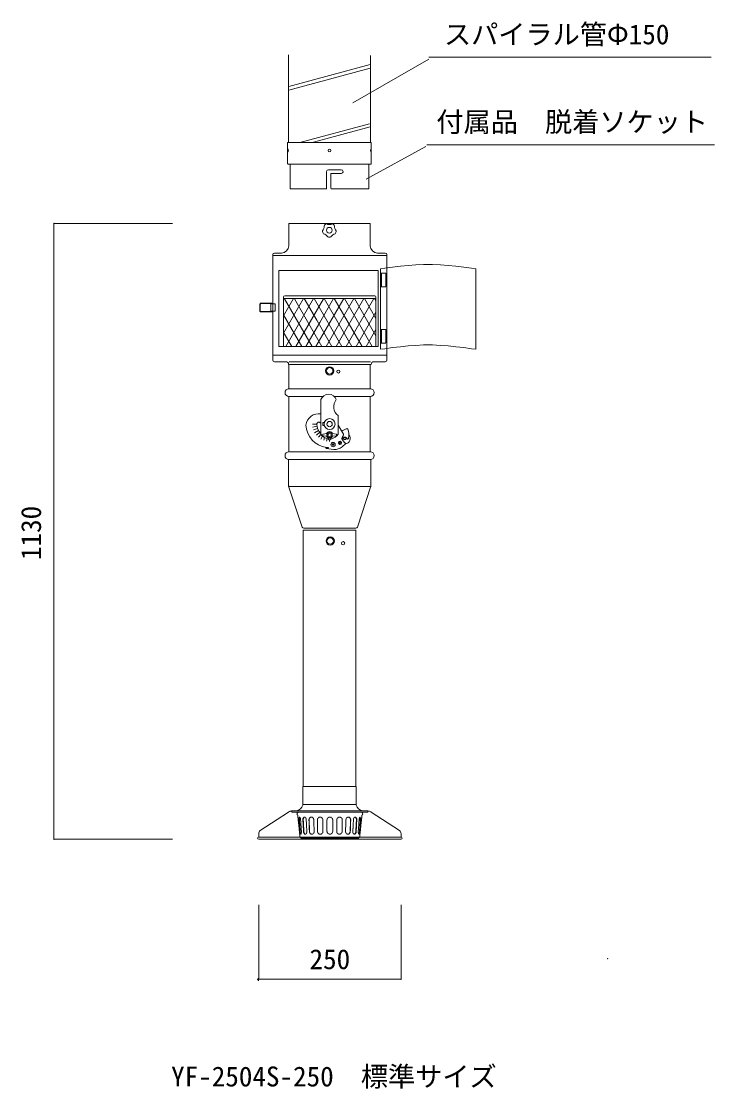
# Model space of a CAD drawing. Units: millimetres, scale not verified. Extents: x 237 to 7303, y -3243 to 2650.
# Drawn here: x 237 to 4065, y -3243 to 2650 of the extents above; entities that cross this region are included whole.
import ezdxf
from ezdxf.enums import TextEntityAlignment as Align

# ---------------------------------------------------------------- set-up
doc = ezdxf.new("R2010")
doc.units = ezdxf.units.MM
doc.header["$LTSCALE"] = 3
doc.header["$PDMODE"] = 32
doc.header["$PDSIZE"] = 1.5
doc.linetypes.add('DASHED1', pattern=[1.8, 1.2, -0.6])
doc.linetypes.add('LONG_DASHED1', pattern=[7, 6, -1])
doc.layers.add('1-1_NOTE', color=7, linetype='Continuous', lineweight=9)
doc.styles.add('ＭＳ ゴシック', font='')
doc.styles.get('ＭＳ ゴシック').set_extended_font_data('MS Gothic')

msp = doc.modelspace()

# ---------------------------------------------------------------- linework, layer by layer
at = {"layer": '1-1_NOTE'}
for p, q in [((1712.839, 1985.205), (1712.839, 2465.205)), ((2067.673, 2200.661), (2487.673, 2440.661)), ((2165.025, 1980.691), (2165.025, 2460.691)), ((2486.659, 2452.053), (4046.659, 2452.053)), ((2163.659, 2410.83), (1713.659, 2290.83)), ((2163.659, 2390.515), (1713.659, 2270.515)), ((2159.897, 2084.669), (1774.236, 1981.826)), ((2163.534, 2067.364), (1849.31, 1983.571)), ((1707.308, 1981.613), (2169.308, 1981.613)), ((1707.308, 1864.613), (1707.308, 1981.613)), ((1707.308, 1956.315), (1707.308, 1922.151)), ((2140.278, 1778.226), (2470.278, 1958.226)), ((2169.308, 1981.613), (2169.308, 1864.613)), ((2475.467, 1968.675), (4065.467, 1968.675)), ((1716.308, 1861.613), (1710.308, 1861.613)), ((1713.308, 1861.613), (2163.308, 1861.613)), ((1720.713, 1861.003), (1720.713, 1724.503)), ((1932.509, 1830.766), (2002.945, 1830.766)), ((2156.318, 1861.349), (2156.318, 1724.503)), ((2160.308, 1861.613), (2166.308, 1861.613)), ((1922.509, 1729.503), (1922.509, 1820.766)), ((2002.945, 1809.766), (1946.509, 1809.766)), ((1946.509, 1729.503), (1946.509, 1809.766)), ((2012.945, 1819.766), (2012.945, 1820.766)), ((1917.509, 1724.503), (1720.713, 1724.503)), ((1951.509, 1724.503), (2156.318, 1724.503)), ((416.275, 1534.027), (416.275, -1866.194)), ((1713.17, 1410.806), (1713.17, 1534.027)), ((1713.17, 1534.027), (2163.776, 1534.027)), ((2163.776, 1410.806), (2163.776, 1534.027)), ((1927.086, 1529.806), (1947.881, 1529.806)), ((2163.776, 1505.806), (2163.776, 1406.811)), ((1625.239, 1356.498), (2255.239, 1356.498)), ((1625.276, 779.807), (1625.276, 1361.806)), ((1673.17, 1370.806), (1634.276, 1370.806)), ((2203.776, 1370.806), (2246.276, 1370.806)), ((2255.276, 1291.958), (2255.276, 1361.806)), ((2207.121, 1274.269), (1659.408, 1274.269)), ((1659.408, 1274.269), (1659.408, 854.269)), ((2207.121, 1274.269), (2207.121, 854.269)), ((2219.231, 1283.147), (2219.231, 839.147)), ((2219.871, 1184.466), (2219.871, 1259.466)), ((2219.871, 1244.466), (2225.871, 1244.466)), ((2747.231, 1283.147), (2747.231, 839.147)), ((2225.871, 1199.466), (2219.871, 1199.466)), ((1684.837, 1128.405), (1684.837, 854.269)), ((1690.837, 1134.405), (2188.837, 1134.405)), ((2194.837, 1128.405), (2194.837, 854.269)), ((1553.372, 1050.4), (1553.372, 1088.8)), ((1555.772, 1050.4), (1555.772, 1088.8)), ((1558.172, 1093.6), (1620.572, 1093.6)), ((1558.172, 1091.2), (1620.572, 1091.2)), ((1614.676, 1090.118), (1614.676, 1049.318)), ((1638.676, 1090.118), (1614.676, 1090.118)), ((1638.676, 1090.118), (1638.676, 1049.318)), ((1684.837, 1119.405), (2194.837, 1119.405)), ((1795.03, 1119.405), (1684.837, 928.544)), ((1739.605, 1119.405), (1684.837, 1024.544)), ((1688.969, 1118.082), (1841.969, 854.082)), ((1850.193, 1119.456), (1697.193, 855.456)), ((1745.154, 1118.597), (1895.154, 854.597)), ((1904.947, 1118.082), (1751.947, 854.082)), ((1867.648, 999.848), (1798.622, 1119.405)), ((1905.882, 1119.405), (1844.036, 1012.284)), ((2007.124, 854.269), (1854.048, 1119.405)), ((2016.733, 1119.405), (1863.657, 854.269)), ((1961.307, 1119.405), (1884.377, 986.158)), ((2062.549, 854.269), (1909.473, 1119.405)), ((2072.159, 1119.405), (1919.083, 854.269)), ((2117.975, 854.269), (1964.899, 1119.405)), ((2127.584, 1119.405), (1974.508, 854.269)), ((2173.401, 854.269), (2020.324, 1119.405)), ((2183.01, 1119.405), (2029.934, 854.269)), ((2194.837, 913.14), (2075.75, 1119.405)), ((2194.837, 1009.14), (2131.176, 1119.405)), ((2194.837, 1105.14), (2186.601, 1119.405)), ((1558.172, 1048), (1620.572, 1048)), ((1558.172, 1045.6), (1620.572, 1045.6)), ((1614.676, 1049.318), (1638.676, 1049.318)), ((1785.421, 854.269), (1684.837, 1028.486)), ((1844.036, 1012.284), (1831.453, 990.49)), ((2194.837, 1043.89), (2085.359, 854.269)), ((1884.377, 986.158), (1808.231, 854.269)), ((1951.698, 854.269), (1867.648, 999.848)), ((2194.837, 947.89), (2140.785, 854.269)), ((2219.766, 873.003), (2219.766, 948.003)), ((1729.996, 854.269), (1684.837, 932.486)), ((2219.766, 933.003), (2225.766, 933.003)), ((2225.766, 888.003), (2219.766, 888.003)), ((1659.408, 854.269), (2207.121, 854.269)), ((2255.276, 779.807), (2255.276, 847.958)), ((2255.276, 806.807), (1625.276, 806.807)), ((1697.276, 770.807), (1634.276, 770.807)), ((2165.276, 770.807), (1715.276, 770.807)), ((2183.276, 770.807), (2246.276, 770.807)), ((1713.776, 620.807), (1713.776, 755.807)), ((2166.776, 755.807), (1716.776, 755.807)), ((2163.776, 620.807), (2163.776, 755.807)), ((2166.776, 620.807), (1710.776, 620.807)), ((1713.776, 272.807), (1713.776, 578.807)), ((1898.811, 578.807), (1713.776, 578.807)), ((1890.922, 370.735), (1890.922, 561.234)), ((2163.776, 578.807), (1968.624, 578.807)), ((2163.776, 272.807), (2163.776, 578.807)), ((1986.922, 370.735), (1986.922, 472.734)), ((1868.443, 426.234), (1843.601, 426.234)), ((1869.514, 413.996), (1845.049, 409.682)), ((1901.422, 417.984), (1901.422, 434.485)), ((1910.079, 434.485), (1901.422, 434.485)), ((1910.079, 417.984), (1901.422, 417.984)), ((2015.029, 370.676), (1986.484, 419.595)), ((1872.693, 402.129), (1849.35, 393.633)), ((1877.885, 390.995), (1856.372, 378.574)), ((1884.932, 380.931), (1865.902, 364.963)), ((1891.531, 369.756), (1877.651, 353.214)), ((1900.219, 359.198), (1891.262, 343.684)), ((1901.44, 361.897), (1923.922, 358.897)), ((1976.404, 361.897), (1953.922, 358.897)), ((2007.912, 352.27), (2014.377, 360.638)), ((1911.497, 350.885), (1906.32, 336.662)), ((1917.801, 296.771), (1931.922, 297.412)), ((1917.937, 293.774), (1917.801, 296.771)), ((1924.698, 345.565), (1922.37, 332.362)), ((1938.922, 337.734), (1938.922, 330.914)), ((1953.402, 311.593), (1953.522, 314.591)), ((1956.399, 311.472), (1953.402, 311.593)), ((1956.52, 314.47), (1953.522, 314.591)), ((1956.279, 308.475), (1956.399, 311.472)), ((1959.276, 308.354), (1956.279, 308.475)), ((1956.52, 314.47), (1956.641, 317.468)), ((1959.638, 317.347), (1956.641, 317.468)), ((1959.276, 308.354), (1959.397, 311.352)), ((1962.394, 311.231), (1959.397, 311.352)), ((1959.518, 314.349), (1959.638, 317.347)), ((1962.515, 314.229), (1959.518, 314.349)), ((1962.394, 311.231), (1962.515, 314.229)), ((2007.823, 300.679), (2027.944, 318.083)), ((2021.677, 325.329), (2008.227, 340.879)), ((2027.944, 318.083), (2021.677, 325.329)), ((2036.192, 345.235), (2031.989, 350.094)), ((1718.209, 272.758), (2166.679, 272.758)), ((1920.646, 290.954), (1920.97, 293.912)), ((1962.031, 286.416), (1920.646, 290.954)), ((1901.276, 230.807), (1707.776, 230.807)), ((1712.276, 230.807), (1712.276, 110.807)), ((1712.306, 83.552), (1712.306, 229.737)), ((2163.776, 230.807), (1901.276, 230.807)), ((2167.083, 83.564), (2167.083, 231.52)), ((1787.694, -142.612), (1712.306, 83.552)), ((1716.369, 81.86), (2167.802, 81.86)), ((2092.621, -142.578), (2167.083, 83.564)), ((1793.071, -160.225), (2084.071, -160.225)), ((1793.071, -1574.105), (1793.071, -160.225)), ((2083.123, -149.45), (1797.181, -149.45)), ((2084.071, -160.225), (2084.071, -1574.439)), ((1791.806, -1574.569), (2085.806, -1574.569)), ((1791.806, -1677.418), (1791.806, -1574.569)), ((2085.806, -1574.569), (2085.806, -1677.607)), ((2084.071, -1675.225), (1793.071, -1675.225)), ((1556.31, -1818.271), (1711.995, -1716.194)), ((1711.995, -1716.194), (1714.414, -1714.928)), ((1714.414, -1714.928), (1718.646, -1712.94)), ((1718.646, -1712.94), (1721.173, -1712.012)), ((1721.173, -1712.012), (1723.564, -1711.358)), ((1723.564, -1711.358), (1727.793, -1710.561)), ((1727.793, -1710.561), (1730.277, -1710.194)), ((2150.276, -1710.194), (1730.277, -1710.194)), ((2152.894, -1710.442), (2150.276, -1710.194)), ((2157.33, -1711.106), (2152.894, -1710.442)), ((2159.814, -1711.764), (2157.33, -1711.106)), ((2162.241, -1712.71), (2159.814, -1711.764)), ((2166.267, -1714.826), (2162.241, -1712.71)), ((2168.557, -1716.194), (2166.267, -1714.826)), ((2324.243, -1818.271), (2168.557, -1716.194)), ((1547.276, -1834.996), (1547.276, -1854.194)), ((2333.276, -1854.194), (1547.276, -1854.194)), ((1940.276, -1866.194), (1547.276, -1866.194)), ((1940.276, -1866.194), (2333.276, -1866.194)), ((2333.276, -1834.996), (2333.276, -1854.194)), ((1547.276, -2639.487), (2333.276, -2639.487))]:
    msp.add_line(p, q, dxfattribs=at)
at = {"layer": '1-1_NOTE', "color": 4}
for p, q in [((416.275, 1534.027), (1071.417, 1534.027)), ((416.275, -1866.194), (1071.417, -1866.194)), ((1547.276, -2639.487), (1547.276, -2228.119)), ((2333.276, -2639.487), (2333.276, -2228.119))]:
    msp.add_line(p, q, dxfattribs=at)
at = {"layer": '1-1_NOTE', "linetype": 'DASHED1'}
for p, q in [((2225.871, 1259.466), (2225.871, 1184.466)), ((2255.276, 847.958), (2255.276, 1291.958)), ((2249.871, 1184.466), (2219.871, 1184.466)), ((2219.766, 948.003), (2249.766, 948.003)), ((2225.766, 948.003), (2225.766, 873.003)), ((2249.766, 948.003), (2249.766, 873.003)), ((2249.766, 873.003), (2219.766, 873.003)), ((1730.277, -1716.194), (1730.277, -1710.194)), ((1766.276, -1716.194), (1730.277, -1716.194)), ((1759.726, -1728.781), (1762.784, -1733.368)), ((1760.804, -1720.906), (1766.276, -1716.194)), ((1762.742, -1733.372), (1775.276, -1851.194)), ((1766.276, -1716.194), (2114.276, -1716.194)), ((1773.535, -1822.955), (1769.15, -1760.108)), ((1776.685, -1822.955), (1772.3, -1760.108)), ((1783.193, -1822.28), (1778.808, -1759.433)), ((1794.743, -1823.092), (1791.456, -1760.178)), ((1796.948, -1823.092), (1793.661, -1760.178)), ((1813.225, -1822.124), (1809.938, -1759.209)), ((1827.219, -1823.12), (1825.03, -1760.158)), ((1828.164, -1822.805), (1825.975, -1759.843)), ((1853.628, -1821.916), (1851.439, -1758.954)), ((1872.518, -1822.951), (1871.428, -1759.96)), ((1901.358, -1759.438), (1902.449, -1822.428)), ((1924.527, -1759.694), (1924.527, -1822.694)), ((1956.027, -1759.694), (1956.027, -1822.694)), ((1979.195, -1759.438), (1978.105, -1822.428)), ((2008.035, -1822.951), (2009.125, -1759.96)), ((2026.925, -1821.916), (2029.114, -1758.954)), ((2052.389, -1822.805), (2054.579, -1759.843)), ((2053.334, -1823.12), (2055.524, -1760.158)), ((2067.328, -1822.124), (2070.616, -1759.209)), ((2083.605, -1823.092), (2086.892, -1760.178)), ((2085.81, -1823.092), (2089.097, -1760.178)), ((2097.36, -1822.28), (2101.745, -1759.433)), ((2103.868, -1822.955), (2108.253, -1760.108)), ((2117.819, -1733.291), (2105.277, -1851.194)), ((2107.018, -1822.955), (2111.403, -1760.108)), ((2114.276, -1716.194), (2150.276, -1716.194)), ((2119.749, -1720.906), (2114.276, -1716.194)), ((2120.826, -1728.781), (2117.768, -1733.368)), ((2150.276, -1710.194), (2150.276, -1716.194)), ((2096.277, -1860.194), (1784.276, -1860.194))]:
    msp.add_line(p, q, dxfattribs=at)
at = {"layer": '1-1_NOTE'}
for points in [[(2219.231, 1283.147), (2244.089, 1286.527), (2286.946, 1292.178), (2329.803, 1297.343), (2372.66, 1301.714), (2415.517, 1304.981), (2458.374, 1306.838), (2483.231, 1307.147), (2508.089, 1306.838), (2550.946, 1304.981), (2593.803, 1301.714), (2636.66, 1297.343), (2679.517, 1292.178), (2722.374, 1286.527), (2747.231, 1283.147)], [(2219.231, 839.147), (2244.089, 842.527), (2286.946, 848.178), (2329.803, 853.343), (2372.66, 857.714), (2415.517, 860.981), (2458.374, 862.838), (2483.231, 863.147), (2508.089, 862.838), (2550.946, 860.981), (2593.803, 857.714), (2636.66, 853.343), (2679.517, 848.178), (2722.374, 842.527), (2747.231, 839.147)], [(1901.44, 361.897), (1901.44, 370.897), (1923.922, 373.897)], [(1976.404, 361.897), (1976.404, 370.897), (1953.922, 373.897)], [(1917.937, 293.774), (1932.058, 294.415), (1931.922, 297.412)], [(1930.672, 344.344), (1938.922, 337.734), (1947.172, 344.344)]]:
    msp.add_lwpolyline(points, dxfattribs=at)
at = {"layer": '1-1_NOTE', "linetype": 'DASHED1'}
msp.add_lwpolyline([(2219.871, 1259.466), (2249.871, 1259.466), (2249.871, 1184.466)], dxfattribs=at)
at = {"layer": '1-1_NOTE'}
msp.add_lwpolyline([(1990.473, 329.304), (1987.522, 320.802), (1993.41, 313.995), (2002.249, 315.69), (2005.2, 324.193), (1999.312, 331)], close=True, dxfattribs=at)
for centre, radius in [((1938.308, 1936.613), 7.5), ((1937.483, 1496.396), 15.75), ((1939.177, 719.736), 23), ((1939.387, 719.698), 18), ((1987.268, 715.792), 8), ((1938.922, 426.234), 30), ((1938.922, 426.234), 15), ((1938.922, 366.397), 15), ((1938.922, 366.397), 9), ((2022.913, 346.744), 7.5), ((1957.958, 312.911), 12), ((1996.361, 322.497), 4.5), ((2022.913, 346.744), 6), ((1942.177, -219.264), 23), ((1942.387, -219.302), 18), ((2013.632, -231.492), 9)]:
    msp.add_circle(centre, radius, dxfattribs=at)
for centre, radius, start, end in [((1710.308, 1864.613), 3, 180, 270), ((1932.509, 1820.766), 10, 90, 180), ((2002.945, 1820.766), 10, 0, 90), ((2166.308, 1864.613), 3, 270, 0), ((2002.945, 1819.766), 10, 270, 0), ((1917.509, 1729.503), 5, 270, 0), ((1951.509, 1729.503), 5, 180, 270), ((1879.707, 1515.169), 29.25, 312.17187, 11.82813), ((1937.483, 1496.396), 38.25, 184.35627, 211.64373), ((1901.775, 1447.248), 29.25, 24.17187, 83.82813), ((1937.483, 1496.396), 38.25, 112.35627, 139.64373), ((1937.483, 1557.146), 29.25, 240.17187, 299.82813), ((1973.191, 1447.248), 29.25, 96.17187, 155.82813), ((1937.483, 1496.396), 38.25, 40.35627, 67.64373), ((1995.26, 1515.169), 29.25, 168.17187, 227.82813), ((1937.371, 1496.396), 38.25, 328.35627, 355.64373), ((1937.483, 1496.396), 38.25, 328.35627, 355.64373), ((1937.483, 1496.396), 38.25, 256.35627, 283.64373), ((1634.276, 1361.806), 9, 90, 180), ((1673.17, 1410.806), 40, 270, 0), ((2203.776, 1410.806), 40, 180, 270), ((2246.276, 1361.806), 9, 0, 90), ((1690.837, 1128.405), 6, 90, 180), ((2188.837, 1128.405), 6, 0, 90), ((1558.172, 1088.8), 4.8, 90, 180), ((1558.172, 1088.8), 2.4, 90, 180), ((1620.572, 1088.8), 4.8, 15.93796, 90), ((1620.572, 1088.8), 2.4, 33.31165, 90), ((1558.172, 1050.4), 4.8, 180, 270), ((1558.172, 1050.4), 2.4, 180, 270), ((1620.572, 1050.4), 2.4, 270, 333.20451), ((1620.572, 1050.4), 4.8, 270, 346.97339), ((1634.276, 779.807), 9, 180, 270), ((1697.276, 755.807), 15, 0, 90), ((2183.276, 755.807), 15, 90, 180), ((2246.276, 779.807), 9, 270, 0), ((1713.776, 599.807), 21, 90, 270), ((1933.511, 546.004), 45.23, 19.67743, 160.32256), ((2163.776, 599.807), 21, 270, 90), ((2021.484, 521.873), 60.076, 139.06517, 234.87869), ((1880.144, 411.585), 72.129, 81.40654, 172.99953), ((1938.922, 426.234), 130.5, 182.57289, 262.23984), ((1879.673, 425.599), 11.249, 90, 181.22952), ((1938.922, 426.234), 70.5, 180.51668, 227.08981), ((1879.673, 425.599), 11.249, 3.23477, 90), ((1938.922, 399.901), 56.167, 211.28448, 261.55359), ((1938.922, 366.397), 18, 90, 156.05156), ((1938.922, 366.397), 18, 203.94843, 336.05156), ((1938.922, 366.397), 18, 23.94843, 90), ((1938.922, 399.901), 56.167, 278.4464, 328.7155), ((2069.608, 297.386), 109.221, 109.2178, 125.62424), ((2022.913, 342.244), 12, 45, 220.8582), ((2007.256, 366.14), 9, 322.30957, 30.26373), ((2022.913, 346.744), 30, 277.19296, 41.19754), ((2035.912, 396.715), 4.5, 80.26373, 119.82397), ((2035.912, 396.715), 4.5, 358.37778, 80.26373), ((1943.744, 365.405), 101.748, 350.44992, 19.28555), ((1968.571, 346.059), 60, 263.74202, 310.8582), ((2015.034, 346.767), 9, 142.30957, 220.8582), ((2039.595, 348.179), 4.5, 220.8582, 4.3978), ((1713.776, 251.807), 21, 90, 270), ((2163.776, 251.807), 21, 270, 90), ((1719.306, 86.099), 7, 180, 203.82426), ((1719.306, 85.041), 7, 180, 202.91998), ((2160.083, 86.089), 7, 335.83337, 0), ((2160.083, 83.182), 7, 336.52901, 0), ((1797.181, -139.45), 10, 198.43495, 270), ((2083.123, -139.45), 10, 270, 341.77492), ((1745.952, -1663.224), 48, 281.89422, 342.79972), ((2131.6, -1663.224), 48, 197.43546, 258.10578), ((1567.276, -1834.996), 20, 123.25132, 180), ((2313.276, -1834.996), 20, 0, 56.74872), ((1547.276, -1860.194), 6, 90, 270), ((2333.276, -1860.194), 6, 270, 90)]:
    msp.add_arc(centre, radius, start, end, dxfattribs=at)
at = {"layer": '1-1_NOTE', "linetype": 'LONG_DASHED1'}
msp.add_arc((2022.913, 342.244), 59.25, 73.48132, 80.26373, dxfattribs=at)
at = {"layer": '1-1_NOTE', "linetype": 'DASHED1'}
for centre, radius, start, end in [((1764.719, -1725.453), 6, 130.73247, 213.69007), ((1940.277, -1759.694), 15.75, 0, 180), ((2115.834, -1725.453), 6, 326.30993, 49.26753), ((1940.277, -1822.694), 15.75, 180, 0), ((1784.276, -1851.194), 9, 180, 270), ((2096.277, -1851.194), 9, 270, 0), ((1547.276, -2640.194), 6, 90, 270)]:
    msp.add_arc(centre, radius, start, end, dxfattribs=at)
at = {"layer": '1-1_NOTE'}
for centre, start_param, end_param in [((1707.308, 1936.613), 3.14159265, 6.28318531), ((2169.308, 1936.613), 0, 3.14159265)]:
    msp.add_ellipse(centre, major_axis=(0, 7.8), ratio=0.5, start_param=start_param, end_param=end_param, dxfattribs=at)
at = {"layer": '1-1_NOTE', "linetype": 'DASHED1'}
for centre, major_axis, ratio, start_param, end_param in [((1773.97, -1759.771), (-1.099, 15.712), 0.3, 4.71238898, 7.85398163), ((1777.12, -1759.771), (-1.099, 15.712), 0.3, 0.31807841, 1.57079633), ((1800.688, -1759.694), (-0.824, 15.728), 0.6, 4.71238898, 7.85398163), ((1802.893, -1759.694), (-0.824, 15.728), 0.6, 0.08539564, 1.57079633), ((1837.752, -1759.714), (-0.55, 15.74), 0.8, 0.19277883, 1.57079633), ((1838.697, -1759.399), (-0.55, 15.74), 0.8, 4.71238898, 7.85398163), ((1886.389, -1759.699), (-0.275, 15.748), 0.95, 4.71238898, 7.85398163), ((1994.165, -1759.699), (0.275, 15.748), 0.95, 4.71238898, 7.85398163), ((2041.856, -1759.399), (0.55, 15.74), 0.8, 4.71238898, 7.85398163), ((2042.801, -1759.714), (0.55, 15.74), 0.8, 4.71238898, 6.09040648), ((2079.866, -1759.694), (0.824, 15.728), 0.6, 4.71238898, 7.85398163), ((2077.661, -1759.694), (0.824, 15.728), 0.6, 4.71238898, 6.19778966), ((2106.583, -1759.771), (1.099, 15.712), 0.3, 4.71238898, 7.85398163), ((2103.433, -1759.771), (1.099, 15.712), 0.3, 4.71238898, 5.9651069), ((1778.365, -1822.618), (1.099, -15.712), 0.3, 4.71238898, 7.85398163), ((1781.515, -1822.618), (1.099, -15.712), 0.3, 4.71238898, 5.92315697), ((1803.985, -1822.608), (0.824, -15.728), 0.6, 4.71238898, 7.85398163), ((1806.19, -1822.608), (0.824, -15.728), 0.6, 4.71238898, 6.13492104), ((1839.951, -1822.675), (0.55, -15.74), 0.8, 4.71238898, 6.55389338), ((1840.896, -1822.36), (0.55, -15.74), 0.8, 4.71238898, 7.85398163), ((1887.488, -1822.689), (0.275, -15.748), 0.95, 4.71238898, 7.85398163), ((1993.065, -1822.689), (-0.275, -15.748), 0.95, 4.71238898, 7.85398163), ((2039.657, -1822.36), (-0.55, -15.74), 0.8, 4.71238898, 7.85398163), ((2040.602, -1822.675), (-0.55, -15.74), 0.8, 6.01247724, 7.85398163), ((2076.569, -1822.608), (-0.824, -15.728), 0.6, 4.71238898, 7.85398163), ((2074.364, -1822.608), (-0.824, -15.728), 0.6, 0.14826426, 1.57079633), ((2102.189, -1822.618), (-1.099, -15.712), 0.3, 4.71238898, 7.85398163), ((2099.039, -1822.618), (-1.099, -15.712), 0.3, 0.36002834, 1.57079633)]:
    msp.add_ellipse(centre, major_axis=major_axis, ratio=ratio, start_param=start_param, end_param=end_param, dxfattribs=at)
at = {"layer": '1-1_NOTE', "color": 1}
for p in [(416.275, 1534.027), (416.275, -1866.194), (3474.282, -2526.194), (1547.276, -2639.487), (2333.276, -2639.487)]:
    msp.add_point(p, dxfattribs=at)

# ---------------------------------------------------------------- texts
at = {"layer": '1-1_NOTE', "color": 3, "style": 'ＭＳ ゴシック'}
for s, p in [('スパイラル管Φ150', (2570.456, 2490.143)), ('付属品\u3000脱着ソケット', (2528.793, 2006.764))]:
    msp.add_text(s, height=110, dxfattribs=at).set_placement(p, align=Align.BOTTOM_LEFT)
at = {"layer": '1-1_NOTE', "style": 'ＭＳ ゴシック'}
msp.add_text('1130', height=110, rotation=90, dxfattribs=at).set_placement((378.185, -324.481), align=Align.BOTTOM_LEFT)
for s, p in [('250', (1828.132, -2616.633)), ('YF-2504S-250\u3000標準サイズ', (1063.588, -3264.181))]:
    msp.add_text(s, height=110, dxfattribs=at).set_placement(p, align=Align.BOTTOM_LEFT)

doc.saveas('drawing.dxf')
